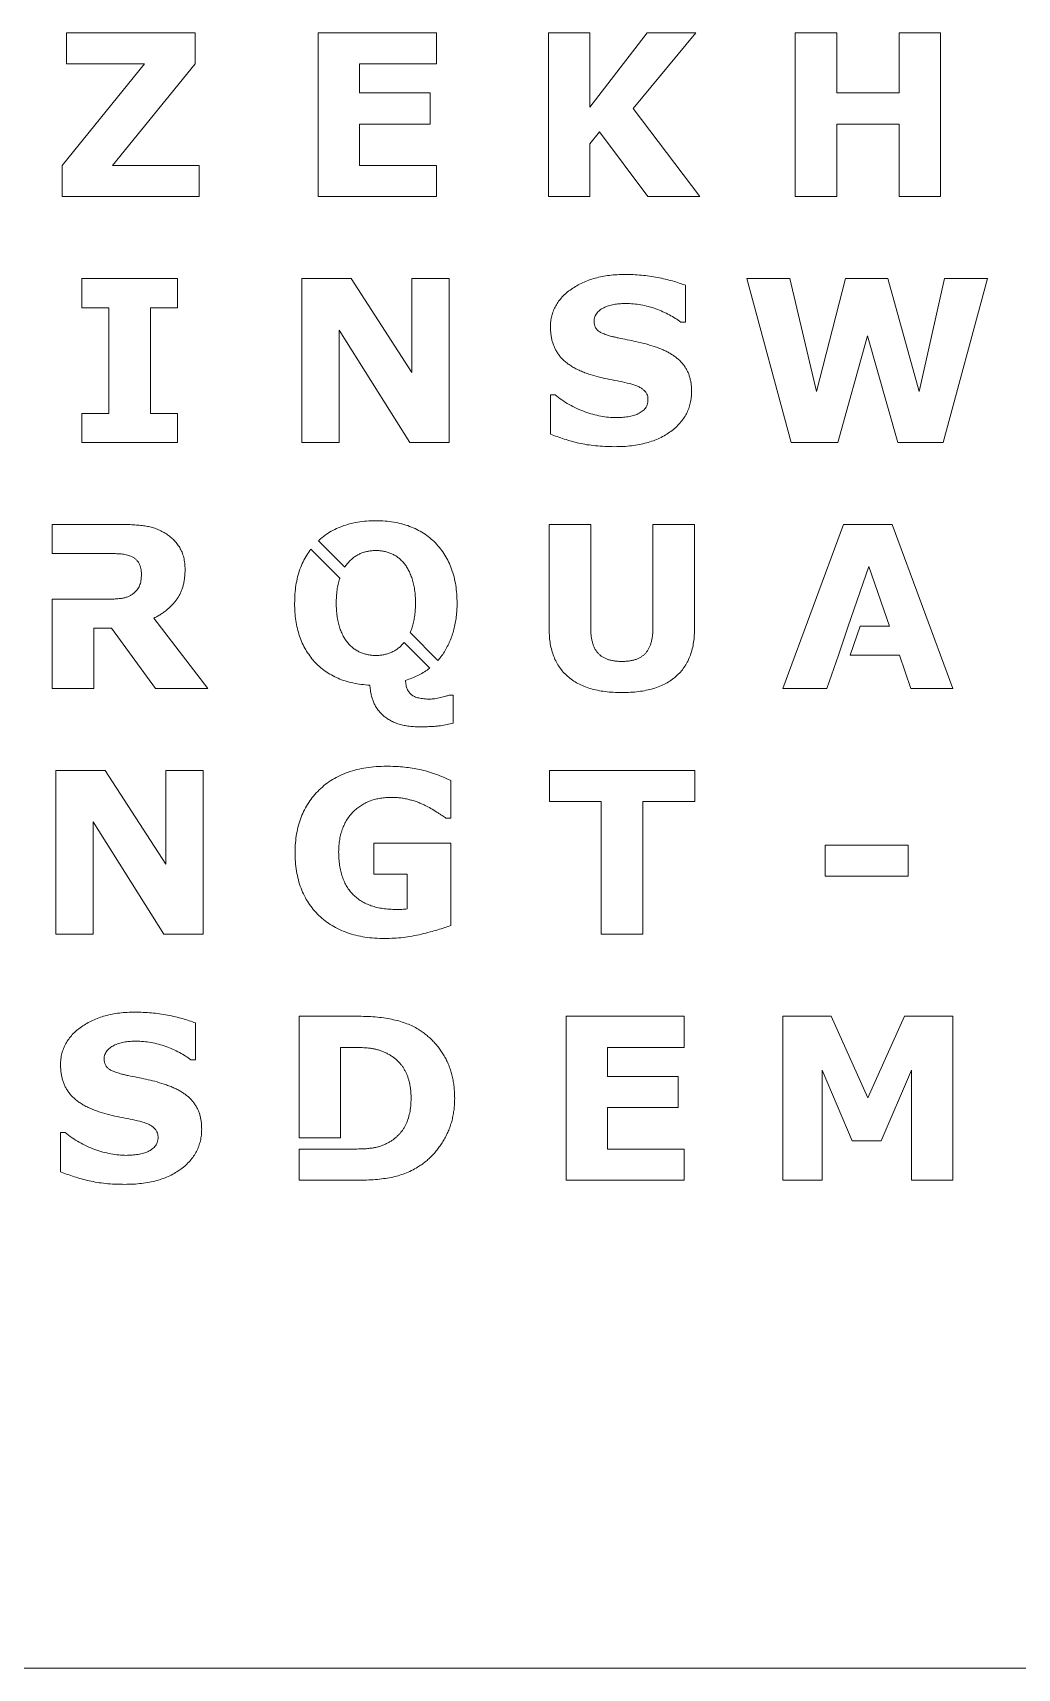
# Model space of a CAD drawing. Header units: millimetres. Extents: x -483 to 483, y -450 to 450.
# Drawn here: x -224.2 to 40.1, y -450 to -11 of the extents above; entities that cross this region are included whole.
import ezdxf

# ---------------------------------------------------------------- set-up
doc = ezdxf.new("R2010")
doc.units = ezdxf.units.MM

msp = doc.modelspace()

# ---------------------------------------------------------------- linework, layer by layer
at = {"color": 7, "linetype": 'Continuous', "lineweight": 15}
for p, q in [((-215.13, -11), (-180.6, -11)), ((-215.13, -19.35), (-215.13, -11)), ((-180.6, -11), (-180.6, -19.35)), ((-147.57, -11), (-115.83, -11)), ((-147.57, -55), (-147.57, -11)), ((-115.83, -11), (-115.83, -19.35)), ((-85.77, -11), (-74.63, -11)), ((-85.77, -55), (-85.77, -11)), ((-74.63, -31.02), (-59.22, -11)), ((-74.63, -11), (-74.63, -31.02)), ((-46.23, -11), (-63.04, -31.36)), ((-59.22, -11), (-46.23, -11)), ((-19.51, -11), (-8.37, -11)), ((-19.51, -55), (-19.51, -11)), ((-8.37, -11), (-8.37, -27.15)), ((8.34, -11), (19.47, -11)), ((8.34, -27.15), (8.34, -11)), ((19.47, -11), (19.47, -55)), ((-216.25, -46.65), (-194.16, -19.35)), ((-194.16, -19.35), (-215.13, -19.35)), ((-180.6, -19.35), (-202.7, -46.65)), ((-136.43, -19.35), (-136.43, -27.15)), ((-115.83, -19.35), (-136.43, -19.35)), ((-136.43, -27.15), (-117.5, -27.15)), ((-117.5, -27.15), (-117.5, -35.51)), ((-8.37, -27.15), (8.34, -27.15)), ((-63.04, -31.36), (-45.11, -55)), ((-136.43, -35.51), (-136.43, -46.65)), ((-117.5, -35.51), (-136.43, -35.51)), ((-72.02, -37.58), (-74.63, -40.84)), ((-59.1, -55), (-72.02, -37.58)), ((-8.37, -35.51), (-8.37, -55)), ((8.34, -35.51), (-8.37, -35.51)), ((8.34, -55), (8.34, -35.51)), ((-74.63, -40.84), (-74.63, -55)), ((-216.25, -55), (-216.25, -46.65)), ((-202.7, -46.65), (-179.49, -46.65)), ((-179.49, -46.65), (-179.49, -55)), ((-136.43, -46.65), (-115.83, -46.65)), ((-115.83, -46.65), (-115.83, -55)), ((-179.49, -55), (-216.25, -55)), ((-115.83, -55), (-147.57, -55)), ((-74.63, -55), (-85.77, -55)), ((-45.11, -55), (-59.1, -55)), ((-8.37, -55), (-19.51, -55)), ((19.47, -55), (8.34, -55)), ((-210.94, -77), (-185.32, -77)), ((-210.94, -84.8), (-210.94, -77)), ((-185.32, -77), (-185.32, -84.8)), ((-151.92, -77), (-138.69, -77)), ((-151.92, -121), (-151.92, -77)), ((-138.69, -77), (-122.4, -102.2)), ((-122.4, -77), (-112.38, -77)), ((-122.4, -102.2), (-122.4, -77)), ((-112.38, -77), (-112.38, -121)), ((-49.01, -78.78), (-49.01, -88.7)), ((-32.51, -77), (-20.62, -121)), ((-20.97, -77), (-32.51, -77)), ((-13.84, -107.28), (-20.97, -77)), ((-6.06, -77), (-13.84, -107.28)), ((5.29, -77), (-6.06, -77)), ((13.77, -107.28), (5.29, -77)), ((20.56, -77), (13.77, -107.28)), ((20.21, -121), (32.1, -77)), ((32.1, -77), (20.56, -77)), ((-203.7, -84.8), (-210.94, -84.8)), ((-203.7, -113.2), (-203.7, -84.8)), ((-192.57, -84.8), (-192.57, -113.2)), ((-185.32, -84.8), (-192.57, -84.8)), ((-141.9, -90.8), (-141.9, -121)), ((-122.94, -121), (-141.9, -90.8)), ((-49.01, -88.7), (-50.26, -88.7)), ((-8.08, -121), (-0.1, -92.33)), ((-0.1, -92.33), (7.96, -121)), ((-85.22, -108.19), (-83.96, -108.19)), ((-85.22, -118.72), (-85.22, -108.19)), ((-210.94, -113.2), (-203.7, -113.2)), ((-210.94, -121), (-210.94, -113.2)), ((-192.57, -113.2), (-185.32, -113.2)), ((-185.32, -113.2), (-185.32, -121)), ((-185.32, -121), (-210.94, -121)), ((-141.9, -121), (-151.92, -121)), ((-112.38, -121), (-122.94, -121)), ((-20.62, -121), (-8.08, -121)), ((7.96, -121), (20.21, -121)), ((-218.92, -143), (-200.29, -143)), ((-218.92, -150.77), (-218.92, -143)), ((-74.42, -143), (-85.56, -143)), ((-85.56, -143), (-85.56, -171.2)), ((-74.42, -170.63), (-74.42, -143)), ((-46.57, -143), (-57.71, -143)), ((-57.71, -143), (-57.71, -170.63)), ((-46.57, -171.22), (-46.57, -143)), ((-6.6, -143), (-22.89, -187)), ((6.49, -143), (-6.6, -143)), ((22.78, -187), (6.49, -143)), ((-140.41, -154.47), (-147.5, -147.38)), ((-207.78, -150.77), (-218.92, -150.77)), ((-207.78, -150.8), (-207.78, -150.77)), ((-203.85, -150.8), (-207.78, -150.8)), ((-149.51, -149.61), (-141.74, -157.38)), ((-5.29, -170.29), (0.24, -154.23)), ((0.24, -154.23), (5.78, -170.29)), ((-218.92, -163.05), (-204.45, -163.05)), ((-218.92, -187), (-218.92, -163.05)), ((-207.78, -170.85), (-207.78, -187)), ((-202.99, -170.85), (-207.78, -170.85)), ((-191.19, -187), (-202.99, -170.85)), ((-191.63, -168.13), (-177.15, -187)), ((-5.29, -170.29), (-7.93, -178.09)), ((-4.76, -178.09), (-2.13, -170.29)), ((5.78, -170.29), (-2.13, -170.29)), ((-124.47, -174.65), (-117.59, -181.54)), ((-115.4, -179.48), (-122.87, -172.01)), ((-11.01, -187), (-7.93, -178.09)), ((-4.76, -178.09), (8.41, -178.09)), ((8.41, -178.09), (11.49, -187)), ((-207.78, -187), (-218.92, -187)), ((-177.15, -187), (-191.19, -187)), ((-22.89, -187), (-11.01, -187)), ((11.49, -187), (22.78, -187)), ((-112.44, -188.79), (-111.34, -188.79)), ((-111.34, -188.79), (-111.34, -196.35)), ((-217.94, -209), (-204.7, -209)), ((-217.94, -253), (-217.94, -209)), ((-204.7, -209), (-188.42, -234.2)), ((-188.42, -209), (-178.4, -209)), ((-188.42, -234.2), (-188.42, -209)), ((-178.4, -209), (-178.4, -253)), ((-85.49, -209), (-46.51, -209)), ((-85.49, -217.35), (-85.49, -209)), ((-46.51, -209), (-46.51, -217.35)), ((-111.97, -211.71), (-111.97, -221.81)), ((-71.57, -217.35), (-85.49, -217.35)), ((-71.57, -253), (-71.57, -217.35)), ((-60.43, -217.35), (-60.43, -253)), ((-46.51, -217.35), (-60.43, -217.35)), ((-207.91, -222.8), (-207.91, -253)), ((-188.96, -253), (-207.91, -222.8)), ((-111.97, -221.81), (-113.27, -221.81)), ((-132.58, -228.49), (-111.97, -228.49)), ((-132.58, -236.85), (-132.58, -228.49)), ((-111.97, -228.49), (-111.97, -250.62)), ((-11.48, -229.05), (10.8, -229.05)), ((-11.48, -237.41), (-11.48, -229.05)), ((10.8, -229.05), (10.8, -237.41)), ((-123.67, -236.85), (-132.58, -236.85)), ((-123.67, -246.19), (-123.67, -236.85)), ((10.8, -237.41), (-11.48, -237.41)), ((-207.91, -253), (-217.94, -253)), ((-178.4, -253), (-188.96, -253)), ((-60.43, -253), (-71.57, -253)), ((-152.69, -275), (-136.66, -275)), ((-152.69, -307.65), (-152.69, -275)), ((-81.04, -275), (-49.29, -275)), ((-81.04, -319), (-81.04, -275)), ((-49.29, -275), (-49.29, -283.35)), ((-22.89, -275), (-9.85, -275)), ((-22.89, -319), (-22.89, -275)), ((-9.85, -275), (-0.03, -296.91)), ((-0.03, -296.91), (9.76, -275)), ((9.76, -275), (22.78, -275)), ((22.78, -275), (22.78, -319)), ((-180.48, -276.78), (-180.48, -286.7)), ((-141.55, -283.35), (-141.55, -307.65)), ((-138.62, -283.35), (-141.55, -283.35)), ((-69.9, -283.35), (-69.9, -291.15)), ((-49.29, -283.35), (-69.9, -283.35)), ((-180.48, -286.7), (-181.73, -286.7)), ((-12.31, -289.44), (-12.31, -319)), ((-4.22, -308.42), (-12.31, -289.44)), ((11.64, -289.44), (3.55, -308.42)), ((11.64, -319), (11.64, -289.44)), ((-69.9, -291.15), (-50.96, -291.15)), ((-50.96, -291.15), (-50.96, -299.51)), ((-69.9, -299.51), (-69.9, -310.65)), ((-50.96, -299.51), (-69.9, -299.51)), ((-216.69, -306.19), (-215.43, -306.19)), ((-216.69, -316.72), (-216.69, -306.19)), ((-141.55, -307.65), (-152.69, -307.65)), ((-152.69, -310.65), (-138.62, -310.65)), ((-152.69, -319), (-152.69, -310.65)), ((-69.9, -310.65), (-49.29, -310.65)), ((-49.29, -310.65), (-49.29, -319)), ((3.55, -308.42), (-4.22, -308.42)), ((-137.1, -319), (-152.69, -319)), ((-49.29, -319), (-81.04, -319)), ((-12.31, -319), (-22.89, -319)), ((22.78, -319), (11.64, -319)), ((-483, -450), (483, -450))]:
    msp.add_line(p, q, dxfattribs=at)
for points, knots in [([(-85.22, -89.99), (-85.2, -89.48), (-85.17, -88.48), (-84.9, -87.02), (-84.45, -85.63), (-83.84, -84.31), (-83.04, -83.07), (-82.07, -81.89), (-80.92, -80.81), (-79.61, -79.8), (-78.16, -78.88), (-76.61, -78.07), (-74.95, -77.4), (-73.19, -76.84), (-71.34, -76.42), (-69.39, -76.1), (-67.33, -75.92), (-65.92, -75.9), (-65.21, -75.89)], [0, 0, 0, 0, 0.055937, 0.110083, 0.163065, 0.215889, 0.26971, 0.325035, 0.382818, 0.443777, 0.506899, 0.57084, 0.636384, 0.7037, 0.773136, 0.845536, 0.921146, 1, 1, 1, 1]), ([(-65.21, -75.89), (-64.47, -75.9), (-63.01, -75.92), (-60.81, -76.08), (-58.63, -76.32), (-56.5, -76.7), (-54.43, -77.12), (-52.49, -77.61), (-50.69, -78.15), (-49.56, -78.57), (-49.01, -78.78)], [0, 0, 0, 0, 0.133176, 0.266126, 0.398568, 0.530934, 0.659943, 0.780938, 0.894299, 1, 1, 1, 1]), ([(-70.65, -84.7), (-70.84, -84.79), (-71.22, -84.97), (-71.75, -85.31), (-72.24, -85.71), (-72.68, -86.18), (-73.05, -86.69), (-73.33, -87.25), (-73.49, -87.85), (-73.51, -88.26), (-73.52, -88.47)], [0, 0, 0, 0, 0.125616, 0.251148, 0.376799, 0.505582, 0.631149, 0.754446, 0.874732, 1, 1, 1, 1]), ([(-64.99, -83.68), (-65.47, -83.69), (-66.44, -83.71), (-67.88, -83.88), (-69.3, -84.16), (-70.2, -84.52), (-70.65, -84.7)], [0, 0, 0, 0, 0.249781, 0.501028, 0.750251, 1, 1, 1, 1]), ([(-50.26, -88.7), (-50.73, -88.34), (-51.69, -87.63), (-53.3, -86.7), (-55.04, -85.85), (-56.93, -85.1), (-58.89, -84.46), (-60.91, -84.01), (-62.94, -83.73), (-64.31, -83.7), (-64.99, -83.68)], [0, 0, 0, 0, 0.111533, 0.227614, 0.350565, 0.479619, 0.611248, 0.741436, 0.870674, 1, 1, 1, 1]), ([(-74.58, -102.72), (-75.04, -102.57), (-75.93, -102.27), (-77.2, -101.76), (-78.37, -101.2), (-79.44, -100.6), (-80.41, -99.95), (-81.29, -99.27), (-82.07, -98.55), (-82.75, -97.79), (-83.33, -96.97), (-83.84, -96.12), (-84.27, -95.21), (-84.61, -94.26), (-84.89, -93.26), (-85.07, -92.21), (-85.2, -91.12), (-85.21, -90.37), (-85.22, -89.99)], [0, 0, 0, 0, 0.08044, 0.156585, 0.228391, 0.296587, 0.361095, 0.422419, 0.481265, 0.537444, 0.592869, 0.647934, 0.703088, 0.759686, 0.816812, 0.875805, 0.936626, 1, 1, 1, 1]), ([(-73.52, -88.47), (-73.5, -88.75), (-73.47, -89.29), (-73.21, -90.04), (-72.77, -90.69), (-72.26, -91.13), (-71.77, -91.44), (-71.32, -91.66), (-70.78, -91.87), (-70.18, -92.09), (-69.51, -92.31), (-68.75, -92.52), (-67.93, -92.72), (-67.35, -92.84), (-67.04, -92.91)], [0, 0, 0, 0, 0.097818, 0.186921, 0.276025, 0.367931, 0.419388, 0.478308, 0.54512, 0.619496, 0.702507, 0.792994, 0.892054, 1, 1, 1, 1]), ([(-67.04, -92.91), (-66.24, -93.07), (-64.66, -93.4), (-62.28, -93.89), (-59.86, -94.44), (-58.24, -94.95), (-57.4, -95.21)], [0, 0, 0, 0, 0.248937, 0.488249, 0.733568, 1, 1, 1, 1]), ([(-57.4, -95.21), (-56.99, -95.35), (-56.17, -95.63), (-55.01, -96.11), (-53.93, -96.63), (-52.93, -97.17), (-52.02, -97.76), (-51.19, -98.39), (-50.45, -99.06), (-49.79, -99.77), (-49.21, -100.52), (-48.71, -101.33), (-48.29, -102.19), (-47.93, -103.1), (-47.68, -104.07), (-47.48, -105.1), (-47.36, -106.17), (-47.35, -106.91), (-47.34, -107.28)], [0, 0, 0, 0, 0.077337, 0.151283, 0.220926, 0.287867, 0.351302, 0.412155, 0.470706, 0.527061, 0.582404, 0.637654, 0.694047, 0.750931, 0.809631, 0.870407, 0.934113, 1, 1, 1, 1]), ([(-63.95, -105.18), (-64.81, -104.98), (-66.59, -104.58), (-69.3, -104.08), (-71.99, -103.51), (-73.73, -102.98), (-74.58, -102.72)], [0, 0, 0, 0, 0.244025, 0.500664, 0.7561, 1, 1, 1, 1]), ([(-59.04, -109.35), (-59.05, -109.11), (-59.08, -108.64), (-59.33, -107.96), (-59.73, -107.34), (-60.3, -106.78), (-61, -106.28), (-61.85, -105.84), (-62.84, -105.46), (-63.57, -105.28), (-63.95, -105.18)], [0, 0, 0, 0, 0.1031969, 0.2029156, 0.3070184, 0.4193638, 0.5429775, 0.6783849, 0.8312512, 1, 1, 1, 1]), ([(-83.96, -108.19), (-83.36, -108.67), (-82.16, -109.61), (-80.21, -110.83), (-78.17, -111.89), (-76.04, -112.76), (-73.88, -113.45), (-71.74, -113.93), (-69.64, -114.26), (-68.25, -114.3), (-67.57, -114.32)], [0, 0, 0, 0, 0.128828, 0.256899, 0.38588, 0.515645, 0.643731, 0.766367, 0.885201, 1, 1, 1, 1]), ([(-47.34, -107.28), (-47.36, -107.82), (-47.39, -108.88), (-47.66, -110.42), (-48.09, -111.88), (-48.7, -113.28), (-49.49, -114.59), (-50.46, -115.81), (-51.59, -116.97), (-52.89, -118.03), (-54.34, -119), (-55.92, -119.83), (-57.62, -120.54), (-59.45, -121.12), (-61.41, -121.56), (-63.48, -121.88), (-65.68, -122.09), (-67.19, -122.1), (-67.96, -122.11)], [0, 0, 0, 0, 0.05671, 0.111359, 0.164718, 0.217491, 0.271035, 0.325533, 0.382027, 0.441403, 0.502527, 0.56524, 0.629872, 0.697052, 0.767371, 0.841096, 0.918552, 1, 1, 1, 1]), ([(-62.05, -113.46), (-61.84, -113.36), (-61.42, -113.17), (-60.85, -112.81), (-60.34, -112.42), (-59.88, -112), (-59.49, -111.48), (-59.22, -110.86), (-59.06, -110.14), (-59.05, -109.62), (-59.04, -109.35)], [0, 0, 0, 0, 0.128093, 0.251731, 0.367576, 0.48127, 0.59616, 0.716528, 0.850118, 1, 1, 1, 1]), ([(-67.57, -114.32), (-67.38, -114.32), (-66.97, -114.32), (-66.33, -114.26), (-65.6, -114.22), (-64.82, -114.13), (-64.03, -114.03), (-63.3, -113.86), (-62.64, -113.7), (-62.24, -113.54), (-62.05, -113.46)], [0, 0, 0, 0, 0.1008003, 0.2158057, 0.3448406, 0.4898768, 0.6354839, 0.7702069, 0.8905652, 1, 1, 1, 1]), ([(-67.96, -122.11), (-68.85, -122.1), (-70.57, -122.08), (-73.06, -121.89), (-75.38, -121.61), (-77.53, -121.18), (-79.56, -120.66), (-81.51, -120.09), (-83.39, -119.44), (-84.61, -118.96), (-85.22, -118.72)], [0, 0, 0, 0, 0.150402, 0.291315, 0.423086, 0.545763, 0.662916, 0.777664, 0.889858, 1, 1, 1, 1]), ([(-200.29, -143), (-199.67, -143), (-198.49, -143.01), (-196.78, -143.1), (-195.2, -143.24), (-193.74, -143.42), (-192.36, -143.71), (-191.04, -144.12), (-189.77, -144.67), (-188.97, -145.13), (-188.57, -145.36)], [0, 0, 0, 0, 0.152219, 0.293119, 0.423574, 0.543794, 0.658272, 0.771126, 0.885288, 1, 1, 1, 1]), ([(-147.5, -147.38), (-147.2, -147.09), (-146.37, -146.37), (-144.92, -145.32), (-143.12, -144.29), (-141.18, -143.45), (-139.1, -142.8), (-136.88, -142.34), (-134.53, -142.05), (-132.92, -142.02), (-132.09, -142)], [0.5246576, 0.5246576, 0.5246576, 0.5246576, 0.5601327, 0.6182732, 0.6769667, 0.7367148, 0.7983281, 0.8625152, 0.9295857, 1, 1, 1, 1]), ([(-132.09, -142), (-131.26, -142.02), (-129.65, -142.05), (-127.31, -142.34), (-125.1, -142.8), (-123.02, -143.45), (-121.07, -144.29), (-119.26, -145.32), (-117.59, -146.53), (-116.07, -147.93), (-114.71, -149.48), (-113.51, -151.17), (-112.52, -153.02), (-111.68, -154.98), (-111.06, -157.08), (-110.6, -159.31), (-110.33, -161.68), (-110.29, -163.3), (-110.28, -164.13)], [0, 0, 0, 0, 0.070404, 0.137231, 0.201178, 0.262783, 0.322739, 0.381424, 0.439748, 0.498399, 0.557122, 0.615747, 0.674913, 0.735117, 0.79726, 0.861621, 0.929124, 1, 1, 1, 1]), ([(-188.57, -145.36), (-188.18, -145.61), (-187.4, -146.12), (-186.38, -147.04), (-185.46, -148.05), (-184.68, -149.18), (-184.04, -150.45), (-183.59, -151.86), (-183.32, -153.42), (-183.29, -154.51), (-183.27, -155.08)], [0, 0, 0, 0, 0.120068, 0.237861, 0.354535, 0.471903, 0.592473, 0.718465, 0.853774, 1, 1, 1, 1]), ([(-197.85, -151.5), (-198.04, -151.43), (-198.43, -151.27), (-199.05, -151.1), (-199.72, -150.98), (-200.72, -150.88), (-202.1, -150.81), (-203.24, -150.8), (-203.85, -150.8)], [0, 0, 0, 0, 0.101056, 0.206675, 0.318736, 0.436854, 0.699277, 1, 1, 1, 1]), ([(-194.97, -156.36), (-194.98, -156.08), (-195, -155.55), (-195.12, -154.78), (-195.32, -154.07), (-195.6, -153.42), (-195.99, -152.83), (-196.5, -152.31), (-197.13, -151.85), (-197.6, -151.62), (-197.85, -151.5)], [0, 0, 0, 0, 0.137336, 0.265973, 0.386143, 0.503113, 0.617626, 0.736057, 0.863105, 1, 1, 1, 1]), ([(-153.87, -164.14), (-153.85, -163.31), (-153.82, -161.69), (-153.54, -159.32), (-153.1, -157.08), (-152.47, -154.98), (-151.65, -153.01), (-150.67, -151.22), (-149.91, -150.12), (-149.51, -149.61)], [0, 0, 0, 0, 0.0708862, 0.138398, 0.2029523, 0.265104, 0.325226, 0.3843997, 0.4392264, 0.4392264, 0.4392264, 0.4392264]), ([(-139.44, -153.17), (-139.68, -153.45), (-140.03, -153.87), (-140.32, -154.32), (-140.41, -154.47)], [0, 0, 0, 0, 0.0956017, 0.1394654, 0.1394654, 0.1394654, 0.1394654]), ([(-132.06, -149.98), (-132.4, -149.99), (-133.09, -150.01), (-134.1, -150.14), (-135.08, -150.38), (-136.04, -150.7), (-136.96, -151.14), (-137.84, -151.69), (-138.67, -152.37), (-139.18, -152.9), (-139.44, -153.17)], [0, 0, 0, 0, 0.125256, 0.247418, 0.368803, 0.489398, 0.611178, 0.735309, 0.864114, 1, 1, 1, 1]), ([(-124.67, -153.23), (-124.92, -152.96), (-125.41, -152.42), (-126.23, -151.73), (-127.12, -151.17), (-128.05, -150.73), (-129.02, -150.4), (-130.02, -150.15), (-131.03, -150.01), (-131.71, -149.99), (-132.06, -149.98)], [0, 0, 0, 0, 0.132589, 0.260007, 0.385051, 0.508606, 0.63223, 0.754366, 0.876207, 1, 1, 1, 1]), ([(-121.44, -164.05), (-121.45, -163.44), (-121.47, -162.26), (-121.64, -160.56), (-121.92, -159), (-122.31, -157.59), (-122.79, -156.31), (-123.34, -155.15), (-123.94, -154.12), (-124.43, -153.52), (-124.67, -153.23)], [0, 0, 0, 0, 0.159297, 0.306971, 0.443194, 0.570263, 0.688818, 0.799024, 0.90244, 1, 1, 1, 1]), ([(-197.15, -161.52), (-196.97, -161.36), (-196.62, -161.05), (-196.16, -160.54), (-195.78, -160), (-195.47, -159.43), (-195.25, -158.79), (-195.08, -158.06), (-194.99, -157.24), (-194.98, -156.66), (-194.97, -156.36)], [0, 0, 0, 0, 0.123765, 0.240191, 0.352963, 0.461279, 0.575693, 0.701499, 0.842951, 1, 1, 1, 1]), ([(-183.27, -155.08), (-183.28, -155.48), (-183.29, -156.25), (-183.4, -157.39), (-183.56, -158.47), (-183.8, -159.49), (-184.1, -160.46), (-184.48, -161.38), (-184.92, -162.23), (-185.43, -163.03), (-186.01, -163.78), (-186.64, -164.51), (-187.33, -165.19), (-188.07, -165.85), (-188.87, -166.48), (-189.74, -167.07), (-190.66, -167.63), (-191.3, -167.96), (-191.63, -168.13)], [0, 0, 0, 0, 0.07242, 0.141403, 0.207687, 0.271134, 0.332631, 0.392584, 0.450959, 0.507978, 0.565259, 0.623317, 0.68235, 0.742247, 0.803976, 0.867437, 0.932863, 1, 1, 1, 1]), ([(-141.74, -157.38), (-141.76, -157.45), (-141.94, -157.99), (-142.23, -159.05), (-142.51, -160.63), (-142.67, -162.32), (-142.69, -163.49), (-142.71, -164.08)], [0.4153868, 0.4153868, 0.4153868, 0.4153868, 0.4324617, 0.5627668, 0.699933, 0.8456342, 1, 1, 1, 1]), ([(-204.45, -163.05), (-204.03, -163.05), (-203.23, -163.04), (-202.09, -162.99), (-201.06, -162.91), (-200.12, -162.8), (-199.26, -162.62), (-198.48, -162.35), (-197.77, -161.98), (-197.35, -161.67), (-197.15, -161.52)], [0, 0, 0, 0, 0.163575, 0.314709, 0.450065, 0.573492, 0.687008, 0.794802, 0.898147, 1, 1, 1, 1]), ([(-133.67, -186.13), (-134.45, -186.07), (-135.97, -185.96), (-138.18, -185.57), (-140.26, -185.03), (-142.2, -184.31), (-144.01, -183.43), (-145.68, -182.38), (-147.21, -181.16), (-148.61, -179.78), (-149.84, -178.26), (-150.93, -176.61), (-151.84, -174.82), (-152.59, -172.93), (-153.16, -170.9), (-153.57, -168.76), (-153.83, -166.49), (-153.86, -164.94), (-153.87, -164.14)], [0, 0, 0, 0, 0.069934, 0.136587, 0.200424, 0.26174, 0.321589, 0.380167, 0.438028, 0.496556, 0.555038, 0.613736, 0.673031, 0.733775, 0.796137, 0.861019, 0.928834, 1, 1, 1, 1]), ([(-142.71, -164.08), (-142.7, -164.69), (-142.67, -165.87), (-142.51, -167.55), (-142.24, -169.1), (-141.86, -170.51), (-141.38, -171.79), (-140.83, -172.94), (-140.22, -173.98), (-139.74, -174.59), (-139.5, -174.88)], [0, 0, 0, 0, 0.159046, 0.30572, 0.442217, 0.568775, 0.686751, 0.797284, 0.901005, 1, 1, 1, 1]), ([(-122.87, -172.01), (-122.8, -171.85), (-122.55, -171.28), (-122.19, -170.24), (-121.86, -168.85), (-121.61, -167.35), (-121.47, -165.74), (-121.45, -164.63), (-121.44, -164.05)], [0.2895883, 0.2895883, 0.2895883, 0.2895883, 0.3354621, 0.4527745, 0.5766571, 0.7088677, 0.8492394, 1, 1, 1, 1]), ([(-110.28, -164.13), (-110.28, -164.75), (-110.3, -165.97), (-110.47, -167.77), (-110.74, -169.5), (-111.11, -171.17), (-111.59, -172.77), (-112.17, -174.31), (-112.87, -175.78), (-113.67, -177.19), (-114.51, -178.43), (-115.12, -179.16), (-115.4, -179.48)], [0, 0, 0, 0, 0.0692592, 0.1359987, 0.2010441, 0.2647074, 0.3266997, 0.3878363, 0.4483919, 0.508466, 0.5680491, 0.6150472, 0.6150472, 0.6150472, 0.6150472]), ([(-85.56, -171.2), (-85.54, -171.86), (-85.51, -173.15), (-85.29, -175.03), (-84.89, -176.78), (-84.36, -178.42), (-83.66, -179.94), (-82.81, -181.35), (-81.79, -182.63), (-80.63, -183.78), (-79.31, -184.81), (-77.84, -185.7), (-76.23, -186.44), (-74.48, -187.07), (-72.57, -187.54), (-70.53, -187.87), (-68.33, -188.07), (-66.82, -188.1), (-66.05, -188.11)], [0, 0, 0, 0, 0.067398, 0.131366, 0.192206, 0.250398, 0.306965, 0.362232, 0.417311, 0.47266, 0.52885, 0.586903, 0.646896, 0.709583, 0.775992, 0.846355, 0.920804, 1, 1, 1, 1]), ([(-66.05, -179.76), (-66.4, -179.75), (-67.08, -179.74), (-68.05, -179.63), (-68.96, -179.47), (-69.8, -179.24), (-70.57, -178.93), (-71.26, -178.56), (-71.87, -178.11), (-72.42, -177.6), (-72.9, -177.01), (-73.3, -176.33), (-73.66, -175.58), (-73.93, -174.74), (-74.16, -173.83), (-74.31, -172.84), (-74.39, -171.76), (-74.41, -171.02), (-74.42, -170.63)], [0, 0, 0, 0, 0.073561, 0.142003, 0.206241, 0.266835, 0.323814, 0.378466, 0.43109, 0.482676, 0.534963, 0.589776, 0.647406, 0.708316, 0.774042, 0.844168, 0.919151, 1, 1, 1, 1]), ([(-57.71, -170.63), (-57.72, -171), (-57.73, -171.72), (-57.81, -172.77), (-57.97, -173.74), (-58.18, -174.64), (-58.45, -175.47), (-58.8, -176.22), (-59.18, -176.91), (-59.65, -177.51), (-60.19, -178.05), (-60.81, -178.5), (-61.49, -178.9), (-62.26, -179.21), (-63.09, -179.47), (-64.01, -179.64), (-65, -179.74), (-65.69, -179.75), (-66.05, -179.76)], [0, 0, 0, 0, 0.078088, 0.151514, 0.220684, 0.284579, 0.345705, 0.403285, 0.458194, 0.511248, 0.56385, 0.617023, 0.671932, 0.729344, 0.790494, 0.855671, 0.925568, 1, 1, 1, 1]), ([(-139.5, -174.88), (-139.26, -175.15), (-138.78, -175.68), (-137.95, -176.35), (-137.08, -176.92), (-136.14, -177.38), (-135.15, -177.72), (-134.14, -177.97), (-133.11, -178.13), (-132.41, -178.15), (-132.06, -178.16)], [0, 0, 0, 0, 0.128798, 0.25463, 0.378438, 0.502817, 0.626779, 0.750159, 0.874168, 1, 1, 1, 1]), ([(-132.06, -178.16), (-131.7, -178.15), (-131.01, -178.13), (-129.97, -177.98), (-128.97, -177.71), (-127.98, -177.37), (-127.05, -176.9), (-126.16, -176.32), (-125.34, -175.63), (-124.86, -175.1), (-124.61, -174.82)], [0, 0, 0, 0, 0.125375, 0.248934, 0.371151, 0.494662, 0.619025, 0.742921, 0.869562, 1, 1, 1, 1]), ([(-66.05, -188.11), (-65.27, -188.1), (-63.76, -188.07), (-61.57, -187.87), (-59.52, -187.54), (-57.63, -187.06), (-55.87, -186.45), (-54.26, -185.7), (-52.8, -184.81), (-51.48, -183.78), (-50.32, -182.63), (-49.31, -181.35), (-48.46, -179.95), (-47.77, -178.43), (-47.23, -176.79), (-46.84, -175.04), (-46.61, -173.17), (-46.58, -171.88), (-46.57, -171.22)], [0, 0, 0, 0, 0.0793312, 0.1539083, 0.2240993, 0.2903355, 0.3534086, 0.4135036, 0.4714032, 0.5276897, 0.5831331, 0.638123, 0.6934843, 0.749756, 0.8080474, 0.8687028, 0.9324868, 1, 1, 1, 1]), ([(-117.59, -181.54), (-117.72, -181.64), (-118.29, -182.07), (-119.35, -182.78), (-120.83, -183.57), (-122.42, -184.28), (-123.53, -184.65), (-124.1, -184.84)], [0.726826, 0.726826, 0.726826, 0.726826, 0.7458265, 0.8066906, 0.8689266, 0.9331354, 1, 1, 1, 1]), ([(-130.28, -194.12), (-130.54, -193.87), (-131.06, -193.37), (-131.72, -192.51), (-132.28, -191.6), (-132.74, -190.62), (-133.09, -189.57), (-133.38, -188.48), (-133.57, -187.32), (-133.63, -186.53), (-133.67, -186.13)], [0, 0, 0, 0, 0.122646, 0.242211, 0.362798, 0.483348, 0.606609, 0.733711, 0.864165, 1, 1, 1, 1]), ([(-124.1, -184.84), (-124.09, -185.06), (-124.06, -185.48), (-123.97, -186.08), (-123.84, -186.63), (-123.66, -187.14), (-123.45, -187.6), (-123.18, -188.02), (-122.88, -188.38), (-122.53, -188.7), (-122.13, -188.98), (-121.66, -189.21), (-121.13, -189.41), (-120.54, -189.58), (-119.88, -189.7), (-119.15, -189.78), (-118.37, -189.85), (-117.83, -189.85), (-117.54, -189.85)], [0, 0, 0, 0, 0.068496, 0.132268, 0.19258, 0.248238, 0.301504, 0.35348, 0.402582, 0.451527, 0.502528, 0.557347, 0.616375, 0.680959, 0.751364, 0.828145, 0.910675, 1, 1, 1, 1]), ([(-117.54, -189.85), (-117.34, -189.85), (-116.9, -189.84), (-116.22, -189.75), (-115.49, -189.64), (-114.73, -189.47), (-114, -189.31), (-113.37, -189.11), (-112.86, -188.97), (-112.57, -188.84), (-112.44, -188.79)], [0, 0, 0, 0, 0.119116, 0.250026, 0.391433, 0.545497, 0.694069, 0.819628, 0.921019, 1, 1, 1, 1]), ([(-120.35, -197.3), (-120.89, -197.29), (-121.93, -197.27), (-123.44, -197.11), (-124.84, -196.86), (-126.14, -196.5), (-127.34, -196.04), (-128.42, -195.49), (-129.41, -194.87), (-129.99, -194.37), (-130.28, -194.12)], [0, 0, 0, 0, 0.151183, 0.292942, 0.42601, 0.552053, 0.671393, 0.784955, 0.894282, 1, 1, 1, 1]), ([(-111.34, -196.35), (-111.88, -196.47), (-113.01, -196.71), (-114.49, -196.99), (-115.86, -197.16), (-117.14, -197.23), (-118.67, -197.29), (-119.76, -197.29), (-120.35, -197.3)], [0, 0, 0, 0, 0.184094, 0.381839, 0.496902, 0.637946, 0.805321, 1, 1, 1, 1]), ([(-153.74, -230.92), (-153.72, -230.08), (-153.69, -228.43), (-153.37, -226.02), (-152.87, -223.73), (-152.17, -221.57), (-151.25, -219.53), (-150.13, -217.63), (-148.81, -215.84), (-147.28, -214.2), (-145.59, -212.7), (-143.71, -211.41), (-141.68, -210.32), (-139.49, -209.42), (-137.13, -208.74), (-134.62, -208.25), (-131.96, -207.93), (-130.13, -207.9), (-129.19, -207.89)], [0, 0, 0, 0, 0.066356, 0.129959, 0.191307, 0.250734, 0.308953, 0.366747, 0.424771, 0.483658, 0.542951, 0.602436, 0.662683, 0.72471, 0.788805, 0.8557, 0.925885, 1, 1, 1, 1]), ([(-129.19, -207.89), (-128.46, -207.89), (-127.03, -207.91), (-124.91, -208.06), (-122.84, -208.29), (-120.8, -208.64), (-118.72, -209.12), (-116.56, -209.8), (-114.29, -210.65), (-112.76, -211.35), (-111.97, -211.71)], [0, 0, 0, 0, 0.121793, 0.241406, 0.358057, 0.472622, 0.59065, 0.717641, 0.853521, 1, 1, 1, 1]), ([(-127.9, -216.24), (-128.4, -216.25), (-129.38, -216.26), (-130.81, -216.45), (-132.17, -216.72), (-133.47, -217.12), (-134.69, -217.63), (-135.85, -218.28), (-136.96, -219.02), (-137.62, -219.62), (-137.96, -219.92)], [0, 0, 0, 0, 0.136354, 0.267249, 0.393417, 0.516207, 0.636573, 0.75608, 0.876942, 1, 1, 1, 1]), ([(-118.86, -218.38), (-119.17, -218.24), (-119.79, -217.94), (-120.78, -217.55), (-121.83, -217.19), (-122.95, -216.86), (-124.13, -216.58), (-125.36, -216.38), (-126.62, -216.27), (-127.47, -216.25), (-127.9, -216.24)], [0, 0, 0, 0, 0.107691, 0.220735, 0.339474, 0.465353, 0.595204, 0.727065, 0.862369, 1, 1, 1, 1]), ([(-113.27, -221.81), (-113.43, -221.71), (-113.77, -221.48), (-114.33, -221.09), (-115.01, -220.66), (-116.01, -220.01), (-117.28, -219.2), (-118.35, -218.65), (-118.86, -218.38)], [0, 0, 0, 0, 0.085999, 0.19001, 0.311668, 0.450602, 0.735602, 1, 1, 1, 1]), ([(-137.96, -219.92), (-138.26, -220.24), (-138.89, -220.87), (-139.68, -221.98), (-140.38, -223.2), (-140.98, -224.54), (-141.46, -225.99), (-141.8, -227.55), (-142.01, -229.22), (-142.04, -230.37), (-142.05, -230.97)], [0, 0, 0, 0, 0.108912, 0.2201177, 0.3364501, 0.4571667, 0.5829431, 0.7147073, 0.8531624, 1, 1, 1, 1]), ([(-129.65, -254.11), (-130.56, -254.1), (-132.35, -254.06), (-134.96, -253.77), (-137.41, -253.29), (-139.71, -252.62), (-141.85, -251.74), (-143.85, -250.69), (-145.69, -249.43), (-147.37, -247.99), (-148.88, -246.37), (-150.19, -244.6), (-151.29, -242.68), (-152.19, -240.61), (-152.9, -238.4), (-153.38, -236.03), (-153.7, -233.53), (-153.73, -231.8), (-153.74, -230.92)], [0, 0, 0, 0, 0.072544, 0.141332, 0.20707, 0.269944, 0.330656, 0.389876, 0.448296, 0.506702, 0.564657, 0.622567, 0.680535, 0.739613, 0.800561, 0.863873, 0.930207, 1, 1, 1, 1]), ([(-142.05, -230.97), (-142.04, -231.57), (-142.02, -232.74), (-141.83, -234.44), (-141.53, -236.04), (-141.09, -237.52), (-140.55, -238.91), (-139.88, -240.18), (-139.07, -241.33), (-138.15, -242.39), (-137.11, -243.31), (-135.95, -244.13), (-134.67, -244.81), (-133.27, -245.36), (-131.76, -245.79), (-130.13, -246.1), (-128.39, -246.28), (-127.18, -246.31), (-126.57, -246.32)], [0, 0, 0, 0, 0.072683, 0.141179, 0.205905, 0.26779, 0.327195, 0.384532, 0.440724, 0.496411, 0.552067, 0.608746, 0.666555, 0.726284, 0.789176, 0.85534, 0.925572, 1, 1, 1, 1]), ([(-126.57, -246.32), (-126.34, -246.31), (-125.86, -246.31), (-125.12, -246.3), (-124.38, -246.25), (-123.9, -246.21), (-123.67, -246.19)], [0, 0, 0, 0, 0.236916, 0.497871, 0.759188, 1, 1, 1, 1]), ([(-111.97, -250.62), (-112.51, -250.82), (-113.65, -251.25), (-115.5, -251.82), (-117.6, -252.4), (-119.89, -252.98), (-122.3, -253.48), (-124.75, -253.85), (-127.2, -254.08), (-128.83, -254.1), (-129.65, -254.11)], [0, 0, 0, 0, 0.094562, 0.201417, 0.321634, 0.454399, 0.592765, 0.729314, 0.864897, 1, 1, 1, 1]), ([(-216.69, -287.99), (-216.67, -287.48), (-216.64, -286.48), (-216.37, -285.02), (-215.92, -283.63), (-215.31, -282.31), (-214.51, -281.07), (-213.54, -279.89), (-212.39, -278.81), (-211.08, -277.8), (-209.63, -276.88), (-208.08, -276.07), (-206.42, -275.4), (-204.66, -274.84), (-202.81, -274.42), (-200.86, -274.1), (-198.8, -273.92), (-197.39, -273.9), (-196.68, -273.89)], [0, 0, 0, 0, 0.055937, 0.110083, 0.163065, 0.215889, 0.26971, 0.325035, 0.382818, 0.443777, 0.506899, 0.57084, 0.636384, 0.7037, 0.773136, 0.845536, 0.921146, 1, 1, 1, 1]), ([(-196.68, -273.89), (-195.94, -273.9), (-194.48, -273.92), (-192.28, -274.08), (-190.1, -274.32), (-187.97, -274.7), (-185.9, -275.12), (-183.96, -275.61), (-182.16, -276.15), (-181.03, -276.57), (-180.48, -276.78)], [0, 0, 0, 0, 0.133176, 0.266126, 0.398568, 0.530934, 0.659943, 0.780938, 0.894299, 1, 1, 1, 1]), ([(-136.66, -275), (-135.79, -275.01), (-134.11, -275.02), (-131.69, -275.2), (-129.44, -275.47), (-127.38, -275.88), (-125.49, -276.36), (-123.76, -276.96), (-122.17, -277.62), (-121.21, -278.18), (-120.74, -278.45)], [0, 0, 0, 0, 0.158399, 0.305532, 0.442248, 0.569175, 0.687613, 0.798128, 0.90217, 1, 1, 1, 1]), ([(-120.74, -278.45), (-120.37, -278.69), (-119.63, -279.16), (-118.57, -279.94), (-117.59, -280.81), (-116.65, -281.71), (-115.78, -282.68), (-114.97, -283.71), (-114.22, -284.8), (-113.53, -285.94), (-112.91, -287.15), (-112.38, -288.41), (-111.93, -289.72), (-111.55, -291.09), (-111.27, -292.5), (-111.07, -293.97), (-110.95, -295.49), (-110.93, -296.52), (-110.92, -297.04)], [0, 0, 0, 0, 0.0602527, 0.1198128, 0.178889, 0.2378224, 0.2968299, 0.3561696, 0.4160952, 0.4768533, 0.5381481, 0.6002783, 0.6629809, 0.7272729, 0.79257, 0.8595418, 0.9288802, 1, 1, 1, 1]), ([(-202.12, -282.7), (-202.31, -282.79), (-202.69, -282.97), (-203.22, -283.31), (-203.71, -283.71), (-204.15, -284.18), (-204.52, -284.69), (-204.8, -285.25), (-204.96, -285.85), (-204.98, -286.26), (-204.99, -286.47)], [0, 0, 0, 0, 0.125616, 0.251148, 0.376799, 0.505582, 0.631149, 0.754446, 0.874732, 1, 1, 1, 1]), ([(-196.46, -281.68), (-196.94, -281.69), (-197.91, -281.71), (-199.35, -281.88), (-200.77, -282.16), (-201.67, -282.52), (-202.12, -282.7)], [0, 0, 0, 0, 0.249781, 0.501028, 0.750251, 1, 1, 1, 1]), ([(-181.73, -286.7), (-182.2, -286.34), (-183.16, -285.63), (-184.77, -284.7), (-186.51, -283.85), (-188.4, -283.1), (-190.36, -282.46), (-192.38, -282.01), (-194.41, -281.73), (-195.78, -281.7), (-196.46, -281.68)], [0, 0, 0, 0, 0.111533, 0.227614, 0.350565, 0.479619, 0.611248, 0.741436, 0.870674, 1, 1, 1, 1]), ([(-129.36, -284.82), (-129.66, -284.68), (-130.25, -284.41), (-131.16, -284.09), (-132.08, -283.84), (-133.04, -283.65), (-134.13, -283.51), (-135.42, -283.42), (-136.94, -283.36), (-138.03, -283.36), (-138.62, -283.35)], [0, 0, 0, 0, 0.103371, 0.204888, 0.305955, 0.405334, 0.517582, 0.65315, 0.814219, 1, 1, 1, 1]), ([(-122.62, -296.97), (-122.62, -296.62), (-122.63, -295.93), (-122.71, -294.91), (-122.83, -293.93), (-123, -292.98), (-123.24, -292.08), (-123.52, -291.22), (-123.84, -290.39), (-124.23, -289.61), (-124.65, -288.86), (-125.16, -288.16), (-125.71, -287.49), (-126.31, -286.87), (-126.99, -286.29), (-127.72, -285.75), (-128.52, -285.25), (-129.08, -284.96), (-129.36, -284.82)], [0, 0, 0, 0, 0.072003, 0.141239, 0.207834, 0.272639, 0.336034, 0.397421, 0.457024, 0.516132, 0.574825, 0.632782, 0.691026, 0.750274, 0.81011, 0.87171, 0.935064, 1, 1, 1, 1]), ([(-206.05, -300.72), (-206.51, -300.57), (-207.4, -300.27), (-208.67, -299.76), (-209.84, -299.2), (-210.91, -298.6), (-211.88, -297.95), (-212.76, -297.27), (-213.54, -296.55), (-214.22, -295.79), (-214.8, -294.97), (-215.31, -294.12), (-215.74, -293.21), (-216.08, -292.26), (-216.36, -291.26), (-216.54, -290.21), (-216.67, -289.12), (-216.68, -288.37), (-216.69, -287.99)], [0, 0, 0, 0, 0.08044, 0.156585, 0.228391, 0.296587, 0.361095, 0.422419, 0.481265, 0.537444, 0.592869, 0.647934, 0.703088, 0.759686, 0.816812, 0.875805, 0.936626, 1, 1, 1, 1]), ([(-204.99, -286.47), (-204.97, -286.75), (-204.94, -287.29), (-204.68, -288.04), (-204.24, -288.69), (-203.73, -289.13), (-203.24, -289.44), (-202.79, -289.66), (-202.25, -289.87), (-201.65, -290.09), (-200.98, -290.31), (-200.22, -290.52), (-199.4, -290.72), (-198.82, -290.84), (-198.51, -290.91)], [0, 0, 0, 0, 0.097818, 0.186921, 0.276025, 0.367931, 0.419388, 0.478308, 0.54512, 0.619496, 0.702507, 0.792994, 0.892054, 1, 1, 1, 1]), ([(-198.51, -290.91), (-197.71, -291.07), (-196.13, -291.4), (-193.75, -291.89), (-191.33, -292.44), (-189.71, -292.95), (-188.87, -293.21)], [0, 0, 0, 0, 0.248937, 0.488249, 0.733568, 1, 1, 1, 1]), ([(-188.87, -293.21), (-188.46, -293.35), (-187.64, -293.63), (-186.48, -294.11), (-185.4, -294.63), (-184.4, -295.17), (-183.49, -295.76), (-182.66, -296.39), (-181.92, -297.06), (-181.26, -297.77), (-180.68, -298.52), (-180.18, -299.33), (-179.76, -300.19), (-179.4, -301.1), (-179.15, -302.07), (-178.95, -303.1), (-178.83, -304.17), (-178.82, -304.91), (-178.81, -305.28)], [0, 0, 0, 0, 0.077337, 0.151283, 0.220926, 0.287867, 0.351302, 0.412155, 0.470706, 0.527061, 0.582404, 0.637654, 0.694047, 0.750931, 0.809631, 0.870407, 0.934113, 1, 1, 1, 1]), ([(-128.76, -308.95), (-128.5, -308.8), (-127.99, -308.5), (-127.28, -308), (-126.62, -307.47), (-126, -306.9), (-125.45, -306.29), (-124.94, -305.65), (-124.5, -304.96), (-123.95, -304), (-123.4, -302.67), (-122.95, -300.92), (-122.67, -299), (-122.63, -297.67), (-122.62, -296.97)], [0, 0, 0, 0, 0.0629365, 0.124119, 0.1838236, 0.2423471, 0.3004555, 0.3580579, 0.4151531, 0.4727555, 0.5916575, 0.7178253, 0.853421, 1, 1, 1, 1]), ([(-110.92, -297.04), (-110.93, -297.55), (-110.94, -298.55), (-111.07, -300.03), (-111.31, -301.47), (-111.6, -302.87), (-112.01, -304.22), (-112.49, -305.55), (-113.06, -306.82), (-113.72, -308.06), (-114.45, -309.23), (-115.23, -310.34), (-116.04, -311.39), (-116.92, -312.36), (-117.83, -313.25), (-118.79, -314.09), (-119.81, -314.84), (-120.51, -315.29), (-120.87, -315.51)], [0, 0, 0, 0, 0.069098, 0.136842, 0.203147, 0.268162, 0.332722, 0.396514, 0.460478, 0.52441, 0.587863, 0.649423, 0.709931, 0.769237, 0.827623, 0.885317, 0.942638, 1, 1, 1, 1]), ([(-195.42, -303.18), (-196.28, -302.98), (-198.06, -302.58), (-200.77, -302.08), (-203.46, -301.51), (-205.2, -300.98), (-206.05, -300.72)], [0, 0, 0, 0, 0.244025, 0.500664, 0.7561, 1, 1, 1, 1]), ([(-215.43, -306.19), (-214.83, -306.67), (-213.63, -307.61), (-211.68, -308.83), (-209.64, -309.89), (-207.51, -310.76), (-205.35, -311.45), (-203.21, -311.93), (-201.11, -312.26), (-199.72, -312.3), (-199.04, -312.32)], [0, 0, 0, 0, 0.128828, 0.256899, 0.38588, 0.515645, 0.643731, 0.766367, 0.885201, 1, 1, 1, 1]), ([(-178.81, -305.28), (-178.83, -305.82), (-178.86, -306.88), (-179.13, -308.42), (-179.56, -309.88), (-180.17, -311.28), (-180.96, -312.59), (-181.93, -313.81), (-183.06, -314.97), (-184.36, -316.03), (-185.81, -317), (-187.39, -317.83), (-189.09, -318.54), (-190.92, -319.12), (-192.88, -319.56), (-194.95, -319.88), (-197.15, -320.09), (-198.66, -320.1), (-199.43, -320.11)], [0, 0, 0, 0, 0.05671, 0.111359, 0.164718, 0.217491, 0.271035, 0.325533, 0.382027, 0.441403, 0.502527, 0.56524, 0.629872, 0.697052, 0.767371, 0.841096, 0.918552, 1, 1, 1, 1]), ([(-190.51, -307.35), (-190.52, -307.11), (-190.55, -306.64), (-190.8, -305.96), (-191.2, -305.34), (-191.77, -304.78), (-192.47, -304.28), (-193.32, -303.84), (-194.31, -303.46), (-195.04, -303.28), (-195.42, -303.18)], [0, 0, 0, 0, 0.103197, 0.202916, 0.307018, 0.419364, 0.542977, 0.678385, 0.831251, 1, 1, 1, 1]), ([(-199.04, -312.32), (-198.85, -312.32), (-198.44, -312.32), (-197.8, -312.26), (-197.07, -312.22), (-196.29, -312.13), (-195.5, -312.03), (-194.77, -311.86), (-194.11, -311.7), (-193.71, -311.54), (-193.52, -311.46)], [0, 0, 0, 0, 0.1008003, 0.2158057, 0.3448406, 0.4898768, 0.6354839, 0.7702069, 0.8905652, 1, 1, 1, 1]), ([(-193.52, -311.46), (-193.31, -311.36), (-192.89, -311.17), (-192.32, -310.81), (-191.81, -310.42), (-191.34, -310), (-190.96, -309.48), (-190.69, -308.86), (-190.53, -308.14), (-190.52, -307.62), (-190.51, -307.35)], [0, 0, 0, 0, 0.128093, 0.251731, 0.367576, 0.48127, 0.59616, 0.716528, 0.850118, 1, 1, 1, 1]), ([(-138.62, -310.65), (-138.29, -310.64), (-137.64, -310.64), (-136.71, -310.62), (-135.85, -310.6), (-135.05, -310.55), (-134.32, -310.52), (-133.67, -310.44), (-133.08, -310.38), (-132.39, -310.26), (-131.57, -310.08), (-130.62, -309.78), (-129.68, -309.4), (-129.07, -309.1), (-128.76, -308.95)], [0, 0, 0, 0, 0.0989, 0.190934, 0.27611, 0.355344, 0.426851, 0.491715, 0.550596, 0.602058, 0.699906, 0.798097, 0.898065, 1, 1, 1, 1]), ([(-120.87, -315.51), (-121.41, -315.82), (-122.5, -316.45), (-124.26, -317.19), (-126.08, -317.81), (-127.99, -318.27), (-130.04, -318.59), (-132.23, -318.84), (-134.61, -318.97), (-136.25, -318.99), (-137.1, -319)], [0, 0, 0, 0, 0.112037, 0.224646, 0.338164, 0.45421, 0.575811, 0.706961, 0.848413, 1, 1, 1, 1]), ([(-199.43, -320.11), (-200.32, -320.1), (-202.04, -320.08), (-204.53, -319.89), (-206.85, -319.61), (-209, -319.18), (-211.03, -318.66), (-212.98, -318.09), (-214.86, -317.44), (-216.08, -316.96), (-216.69, -316.72)], [0, 0, 0, 0, 0.150402, 0.291315, 0.423086, 0.545763, 0.662916, 0.777664, 0.889858, 1, 1, 1, 1])]:
    msp.add_open_spline(points, degree=3, knots=knots, dxfattribs=at)
msp.add_open_spline([(-124.61, -174.82), (-124.57, -174.77), (-124.52, -174.71), (-124.47, -174.65)], degree=3, dxfattribs=at)

doc.saveas('drawing.dxf')
